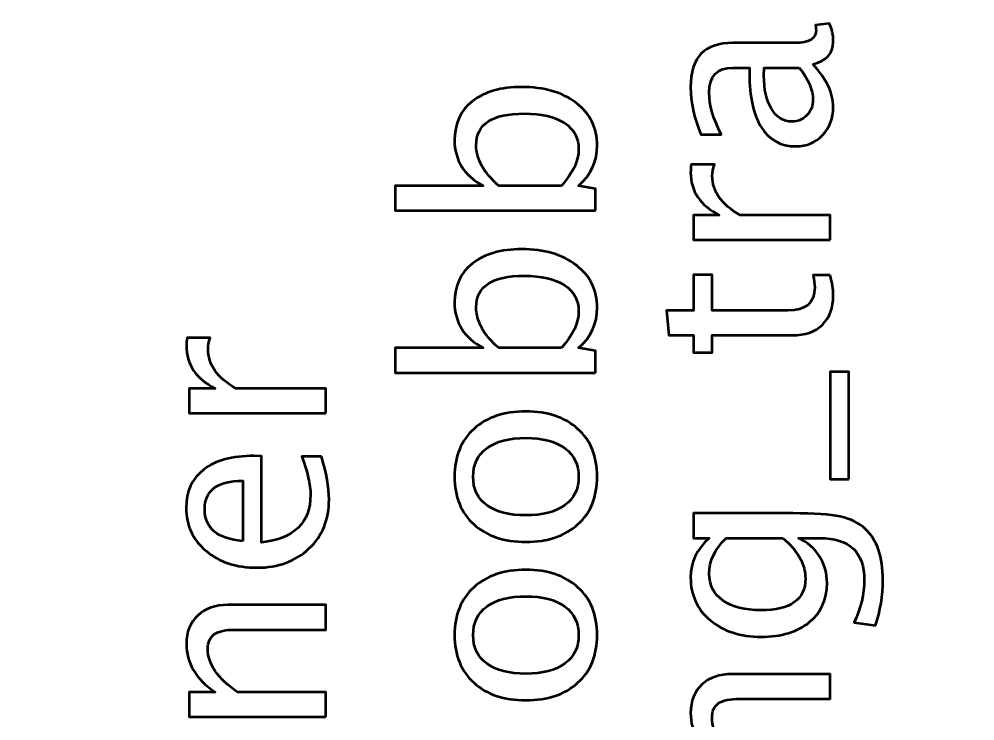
# Model space of a CAD drawing. Header units: centimetres. Extents: x -21.4 to 20.9, y -14.9 to 14.9.
# Drawn here: x -3.185 to -1.094, y -3.392 to -1.855 of the extents above; entities that cross this region are included whole.
import ezdxf

# ---------------------------------------------------------------- set-up
doc = ezdxf.new("R2010")
doc.units = ezdxf.units.CM
doc.header["$MEASUREMENT"] = 0
doc.layers.add('Layer 1', color=7, linetype='Continuous')

msp = doc.modelspace()

# ---------------------------------------------------------------- linework, layer by layer
at = {"layer": 'Layer 1', "lineweight": 53}
msp.add_open_spline([(-20.95, -14.45), (-20.95, -14.45), (-20.95, 14.45), (-20.95, 14.45), (-20.95, 14.45), (-20.95, 14.72614), (-20.72614, 14.95), (-20.45, 14.95), (-20.45, 14.95), (-20.45, 14.95), (-0.55, 14.95), (-0.55, 14.95), (-0.55, 14.95), (-0.27386, 14.95), (-0.05, 14.72614), (-0.05, 14.45), (-0.05, 14.45), (-0.05, 14.45), (-0.05, -14.45), (-0.05, -14.45), (-0.05, -14.45), (-0.05, -14.72614), (-0.27386, -14.95), (-0.55, -14.95), (-0.55, -14.95), (-0.55, -14.95), (-20.45, -14.95), (-20.45, -14.95), (-20.45, -14.95), (-20.72614, -14.95), (-20.95, -14.72614), (-20.95, -14.45)], degree=3, knots=[0, 0, 0, 0, 0.1111111, 0.1111111, 0.1111111, 0.1111111, 0.2222222, 0.2222222, 0.2222222, 0.2222222, 0.3333333, 0.3333333, 0.3333333, 0.3333333, 0.4444444, 0.4444444, 0.4444444, 0.4444444, 0.5555556, 0.5555556, 0.5555556, 0.5555556, 0.6666667, 0.6666667, 0.6666667, 0.6666667, 0.7777778, 0.7777778, 0.7777778, 0.7777778, 1, 1, 1, 1], dxfattribs=at)
at = {"layer": 'Layer 1', "color": 5, "lineweight": 53}
for points, knots in [([(-1.44858, -1.95339), (-1.41866, -1.98594), (-1.40371, -2.01726), (-1.40371, -2.04737), (-1.40371, -2.04737), (-1.40371, -2.07211), (-1.41142, -2.09271), (-1.42694, -2.10898), (-1.42694, -2.10898), (-1.44246, -2.12535), (-1.46203, -2.13354), (-1.48564, -2.13354), (-1.48564, -2.13354), (-1.51829, -2.13354), (-1.54341, -2.1198), (-1.5609, -2.09233), (-1.5609, -2.09233), (-1.5784, -2.06486), (-1.58715, -2.02545), (-1.58715, -1.97408), (-1.58715, -1.97408), (-1.58715, -1.97408), (-1.58715, -1.96138), (-1.58715, -1.96138), (-1.58715, -1.96138), (-1.58715, -1.96138), (-1.62318, -1.96138), (-1.62318, -1.96138), (-1.62318, -1.96138), (-1.65789, -1.96138), (-1.6752, -1.97945), (-1.6752, -2.01566), (-1.6752, -2.01566), (-1.6752, -2.0437), (-1.66636, -2.07437), (-1.64867, -2.10757), (-1.64867, -2.10757), (-1.64867, -2.10757), (-1.69326, -2.10757), (-1.69326, -2.10757), (-1.69326, -2.10757), (-1.70832, -2.07107), (-1.71584, -2.03664), (-1.71584, -2.00438), (-1.71584, -2.00438), (-1.71584, -1.97117), (-1.70832, -1.94661), (-1.69317, -1.9309), (-1.69317, -1.9309), (-1.67802, -1.9151), (-1.65469, -1.9072), (-1.62318, -1.9072), (-1.62318, -1.9072), (-1.62318, -1.9072), (-1.488, -1.9072), (-1.488, -1.9072), (-1.488, -1.9072), (-1.45705, -1.9072), (-1.44152, -1.8977), (-1.44152, -1.8786), (-1.44152, -1.8786), (-1.44152, -1.87625), (-1.4419, -1.87277), (-1.44265, -1.86816), (-1.44265, -1.86816), (-1.44265, -1.86816), (-1.41255, -1.8643), (-1.41255, -1.8643), (-1.41255, -1.8643), (-1.40662, -1.87662), (-1.40371, -1.89017), (-1.40371, -1.90503), (-1.40371, -1.90503), (-1.40371, -1.93034), (-1.41866, -1.94643), (-1.44858, -1.95339)], [0, 0, 0, 0, 0.05, 0.05, 0.05, 0.05, 0.1, 0.1, 0.1, 0.1, 0.15, 0.15, 0.15, 0.15, 0.2, 0.2, 0.2, 0.2, 0.25, 0.25, 0.25, 0.25, 0.3, 0.3, 0.3, 0.3, 0.35, 0.35, 0.35, 0.35, 0.4, 0.4, 0.4, 0.4, 0.45, 0.45, 0.45, 0.45, 0.5, 0.5, 0.5, 0.5, 0.55, 0.55, 0.55, 0.55, 0.6, 0.6, 0.6, 0.6, 0.65, 0.65, 0.65, 0.65, 0.7, 0.7, 0.7, 0.7, 0.75, 0.75, 0.75, 0.75, 0.8, 0.8, 0.8, 0.8, 0.85, 0.85, 0.85, 0.85, 0.9, 0.9, 0.9, 0.9, 1, 1, 1, 1]), ([(-1.47812, -1.96138), (-1.47812, -1.96138), (-1.55498, -1.96138), (-1.55498, -1.96138), (-1.55498, -1.96138), (-1.55498, -1.96138), (-1.55554, -1.97879), (-1.55554, -1.97879), (-1.55554, -1.97879), (-1.55554, -2.00889), (-1.54999, -2.03316), (-1.53889, -2.05169), (-1.53889, -2.05169), (-1.5277, -2.07013), (-1.51293, -2.07935), (-1.49449, -2.07935), (-1.49449, -2.07935), (-1.4816, -2.07935), (-1.47069, -2.07474), (-1.46175, -2.06562), (-1.46175, -2.06562), (-1.45281, -2.0564), (-1.4483, -2.0452), (-1.4483, -2.03194), (-1.4483, -2.03194), (-1.4483, -2.00936), (-1.45827, -1.98584), (-1.47812, -1.96138)], [0, 0, 0, 0, 0.125, 0.125, 0.125, 0.125, 0.25, 0.25, 0.25, 0.25, 0.375, 0.375, 0.375, 0.375, 0.5, 0.5, 0.5, 0.5, 0.625, 0.625, 0.625, 0.625, 0.75, 0.75, 0.75, 0.75, 1, 1, 1, 1]), ([(-1.92369, -2.27399), (-1.92369, -2.27399), (-2.36226, -2.27399), (-2.36226, -2.27399), (-2.36226, -2.27399), (-2.36226, -2.27399), (-2.36226, -2.21981), (-2.36226, -2.21981), (-2.36226, -2.21981), (-2.36226, -2.21981), (-2.1697, -2.21981), (-2.1697, -2.21981), (-2.1697, -2.21981), (-2.21156, -2.19761), (-2.23244, -2.16421), (-2.23244, -2.11971), (-2.23244, -2.11971), (-2.23244, -2.08368), (-2.21937, -2.05537), (-2.19312, -2.03467), (-2.19312, -2.03467), (-2.16687, -2.01398), (-2.13103, -2.00363), (-2.08559, -2.00363), (-2.08559, -2.00363), (-2.03611, -2.00363), (-1.99613, -2.01539), (-1.96584, -2.03881), (-1.96584, -2.03881), (-1.93545, -2.06223), (-1.92031, -2.09309), (-1.92031, -2.13128), (-1.92031, -2.13128), (-1.92031, -2.16675), (-1.93385, -2.19629), (-1.96104, -2.21981), (-1.96104, -2.21981), (-1.96104, -2.21981), (-1.92369, -2.22639), (-1.92369, -2.22639), (-1.92369, -2.22639), (-1.92369, -2.22639), (-1.92369, -2.27399), (-1.92369, -2.27399)], [0, 0, 0, 0, 0.0833333, 0.0833333, 0.0833333, 0.0833333, 0.1666667, 0.1666667, 0.1666667, 0.1666667, 0.25, 0.25, 0.25, 0.25, 0.3333333, 0.3333333, 0.3333333, 0.3333333, 0.4166667, 0.4166667, 0.4166667, 0.4166667, 0.5, 0.5, 0.5, 0.5, 0.5833333, 0.5833333, 0.5833333, 0.5833333, 0.6666667, 0.6666667, 0.6666667, 0.6666667, 0.75, 0.75, 0.75, 0.75, 0.8333333, 0.8333333, 0.8333333, 0.8333333, 1, 1, 1, 1]), ([(-1.99839, -2.21981), (-1.97346, -2.19187), (-1.96095, -2.16524), (-1.96095, -2.13994), (-1.96095, -2.13994), (-1.96095, -2.11501), (-1.97139, -2.09572), (-1.99218, -2.08218), (-1.99218, -2.08218), (-2.01297, -2.06854), (-2.04223, -2.06176), (-2.08004, -2.06176), (-2.08004, -2.06176), (-2.15003, -2.06176), (-2.18503, -2.08491), (-2.18503, -2.13119), (-2.18503, -2.13119), (-2.18503, -2.16148), (-2.16866, -2.19102), (-2.13583, -2.21981), (-2.13583, -2.21981), (-2.13583, -2.21981), (-1.99839, -2.21981), (-1.99839, -2.21981)], [0, 0, 0, 0, 0.1428571, 0.1428571, 0.1428571, 0.1428571, 0.2857143, 0.2857143, 0.2857143, 0.2857143, 0.4285714, 0.4285714, 0.4285714, 0.4285714, 0.5714286, 0.5714286, 0.5714286, 0.5714286, 0.7142857, 0.7142857, 0.7142857, 0.7142857, 1, 1, 1, 1]), ([(-1.41048, -2.33852), (-1.41048, -2.33852), (-1.70963, -2.33852), (-1.70963, -2.33852), (-1.70963, -2.33852), (-1.70963, -2.33852), (-1.70963, -2.28434), (-1.70963, -2.28434), (-1.70963, -2.28434), (-1.70963, -2.28434), (-1.6531, -2.28434), (-1.6531, -2.28434), (-1.6531, -2.28434), (-1.69496, -2.26279), (-1.71584, -2.23156), (-1.71584, -2.19055), (-1.71584, -2.19055), (-1.71584, -2.185), (-1.71537, -2.17916), (-1.71443, -2.17314), (-1.71443, -2.17314), (-1.71443, -2.17314), (-1.66373, -2.17314), (-1.66373, -2.17314), (-1.66373, -2.17314), (-1.66683, -2.18255), (-1.66843, -2.19083), (-1.66843, -2.19798), (-1.66843, -2.19798), (-1.66843, -2.23241), (-1.64811, -2.2612), (-1.60738, -2.28434), (-1.60738, -2.28434), (-1.60738, -2.28434), (-1.41048, -2.28434), (-1.41048, -2.28434), (-1.41048, -2.28434), (-1.41048, -2.28434), (-1.41048, -2.33852), (-1.41048, -2.33852)], [0, 0, 0, 0, 0.0909091, 0.0909091, 0.0909091, 0.0909091, 0.1818182, 0.1818182, 0.1818182, 0.1818182, 0.2727273, 0.2727273, 0.2727273, 0.2727273, 0.3636364, 0.3636364, 0.3636364, 0.3636364, 0.4545455, 0.4545455, 0.4545455, 0.4545455, 0.5454545, 0.5454545, 0.5454545, 0.5454545, 0.6363636, 0.6363636, 0.6363636, 0.6363636, 0.7272727, 0.7272727, 0.7272727, 0.7272727, 0.8181818, 0.8181818, 0.8181818, 0.8181818, 1, 1, 1, 1]), ([(-1.92369, -2.62921), (-1.92369, -2.62921), (-2.36226, -2.62921), (-2.36226, -2.62921), (-2.36226, -2.62921), (-2.36226, -2.62921), (-2.36226, -2.57503), (-2.36226, -2.57503), (-2.36226, -2.57503), (-2.36226, -2.57503), (-2.1697, -2.57503), (-2.1697, -2.57503), (-2.1697, -2.57503), (-2.21156, -2.55283), (-2.23244, -2.51943), (-2.23244, -2.47493), (-2.23244, -2.47493), (-2.23244, -2.4389), (-2.21937, -2.41059), (-2.19312, -2.38989), (-2.19312, -2.38989), (-2.16687, -2.3692), (-2.13103, -2.35885), (-2.08559, -2.35885), (-2.08559, -2.35885), (-2.03611, -2.35885), (-1.99613, -2.37061), (-1.96584, -2.39403), (-1.96584, -2.39403), (-1.93545, -2.41745), (-1.92031, -2.44831), (-1.92031, -2.4865), (-1.92031, -2.4865), (-1.92031, -2.52197), (-1.93385, -2.55151), (-1.96104, -2.57503), (-1.96104, -2.57503), (-1.96104, -2.57503), (-1.92369, -2.58161), (-1.92369, -2.58161), (-1.92369, -2.58161), (-1.92369, -2.58161), (-1.92369, -2.62921), (-1.92369, -2.62921)], [0, 0, 0, 0, 0.0833333, 0.0833333, 0.0833333, 0.0833333, 0.1666667, 0.1666667, 0.1666667, 0.1666667, 0.25, 0.25, 0.25, 0.25, 0.3333333, 0.3333333, 0.3333333, 0.3333333, 0.4166667, 0.4166667, 0.4166667, 0.4166667, 0.5, 0.5, 0.5, 0.5, 0.5833333, 0.5833333, 0.5833333, 0.5833333, 0.6666667, 0.6666667, 0.6666667, 0.6666667, 0.75, 0.75, 0.75, 0.75, 0.8333333, 0.8333333, 0.8333333, 0.8333333, 1, 1, 1, 1]), ([(-1.99839, -2.57503), (-1.97346, -2.54709), (-1.96095, -2.52046), (-1.96095, -2.49516), (-1.96095, -2.49516), (-1.96095, -2.47023), (-1.97139, -2.45094), (-1.99218, -2.4374), (-1.99218, -2.4374), (-2.01297, -2.42376), (-2.04223, -2.41698), (-2.08004, -2.41698), (-2.08004, -2.41698), (-2.15003, -2.41698), (-2.18503, -2.44013), (-2.18503, -2.48641), (-2.18503, -2.48641), (-2.18503, -2.5167), (-2.16866, -2.54624), (-2.13583, -2.57503), (-2.13583, -2.57503), (-2.13583, -2.57503), (-1.99839, -2.57503), (-1.99839, -2.57503)], [0, 0, 0, 0, 0.1428571, 0.1428571, 0.1428571, 0.1428571, 0.2857143, 0.2857143, 0.2857143, 0.2857143, 0.4285714, 0.4285714, 0.4285714, 0.4285714, 0.5714286, 0.5714286, 0.5714286, 0.5714286, 0.7142857, 0.7142857, 0.7142857, 0.7142857, 1, 1, 1, 1]), ([(-1.41057, -2.41585), (-1.40596, -2.4326), (-1.40371, -2.44718), (-1.40371, -2.4595), (-1.40371, -2.4595), (-1.40371, -2.48716), (-1.41161, -2.5087), (-1.42741, -2.52413), (-1.42741, -2.52413), (-1.44322, -2.53965), (-1.46514, -2.54737), (-1.49326, -2.54737), (-1.49326, -2.54737), (-1.49326, -2.54737), (-1.66899, -2.54737), (-1.66899, -2.54737), (-1.66899, -2.54737), (-1.66899, -2.54737), (-1.66899, -2.58481), (-1.66899, -2.58481), (-1.66899, -2.58481), (-1.66899, -2.58481), (-1.70963, -2.58481), (-1.70963, -2.58481), (-1.70963, -2.58481), (-1.70963, -2.58481), (-1.70963, -2.54737), (-1.70963, -2.54737), (-1.70963, -2.54737), (-1.70963, -2.54737), (-1.76373, -2.54737), (-1.76373, -2.54737), (-1.76373, -2.54737), (-1.76373, -2.54737), (-1.7689, -2.49318), (-1.7689, -2.49318), (-1.7689, -2.49318), (-1.7689, -2.49318), (-1.70963, -2.49318), (-1.70963, -2.49318), (-1.70963, -2.49318), (-1.70963, -2.49318), (-1.70963, -2.41472), (-1.70963, -2.41472), (-1.70963, -2.41472), (-1.70963, -2.41472), (-1.66899, -2.41472), (-1.66899, -2.41472), (-1.66899, -2.41472), (-1.66899, -2.41472), (-1.66899, -2.49318), (-1.66899, -2.49318), (-1.66899, -2.49318), (-1.66899, -2.49318), (-1.50305, -2.49318), (-1.50305, -2.49318), (-1.50305, -2.49318), (-1.46391, -2.49318), (-1.44435, -2.47615), (-1.44435, -2.44219), (-1.44435, -2.44219), (-1.44435, -2.43495), (-1.44557, -2.4262), (-1.44792, -2.41585), (-1.44792, -2.41585), (-1.44792, -2.41585), (-1.41057, -2.41585), (-1.41057, -2.41585)], [0, 0, 0, 0, 0.0555556, 0.0555556, 0.0555556, 0.0555556, 0.1111111, 0.1111111, 0.1111111, 0.1111111, 0.1666667, 0.1666667, 0.1666667, 0.1666667, 0.2222222, 0.2222222, 0.2222222, 0.2222222, 0.2777778, 0.2777778, 0.2777778, 0.2777778, 0.3333333, 0.3333333, 0.3333333, 0.3333333, 0.3888889, 0.3888889, 0.3888889, 0.3888889, 0.4444444, 0.4444444, 0.4444444, 0.4444444, 0.5, 0.5, 0.5, 0.5, 0.5555556, 0.5555556, 0.5555556, 0.5555556, 0.6111111, 0.6111111, 0.6111111, 0.6111111, 0.6666667, 0.6666667, 0.6666667, 0.6666667, 0.7222222, 0.7222222, 0.7222222, 0.7222222, 0.7777778, 0.7777778, 0.7777778, 0.7777778, 0.8333333, 0.8333333, 0.8333333, 0.8333333, 0.8888889, 0.8888889, 0.8888889, 0.8888889, 1, 1, 1, 1]), ([(-2.51383, -2.71792), (-2.51383, -2.71792), (-2.81298, -2.71792), (-2.81298, -2.71792), (-2.81298, -2.71792), (-2.81298, -2.71792), (-2.81298, -2.66374), (-2.81298, -2.66374), (-2.81298, -2.66374), (-2.81298, -2.66374), (-2.75645, -2.66374), (-2.75645, -2.66374), (-2.75645, -2.66374), (-2.79831, -2.64219), (-2.81919, -2.61096), (-2.81919, -2.56995), (-2.81919, -2.56995), (-2.81919, -2.5644), (-2.81872, -2.55856), (-2.81778, -2.55254), (-2.81778, -2.55254), (-2.81778, -2.55254), (-2.76708, -2.55254), (-2.76708, -2.55254), (-2.76708, -2.55254), (-2.77018, -2.56195), (-2.77178, -2.57023), (-2.77178, -2.57738), (-2.77178, -2.57738), (-2.77178, -2.61181), (-2.75146, -2.6406), (-2.71073, -2.66374), (-2.71073, -2.66374), (-2.71073, -2.66374), (-2.51383, -2.66374), (-2.51383, -2.66374), (-2.51383, -2.66374), (-2.51383, -2.66374), (-2.51383, -2.71792), (-2.51383, -2.71792)], [0, 0, 0, 0, 0.0909091, 0.0909091, 0.0909091, 0.0909091, 0.1818182, 0.1818182, 0.1818182, 0.1818182, 0.2727273, 0.2727273, 0.2727273, 0.2727273, 0.3636364, 0.3636364, 0.3636364, 0.3636364, 0.4545455, 0.4545455, 0.4545455, 0.4545455, 0.5454545, 0.5454545, 0.5454545, 0.5454545, 0.6363636, 0.6363636, 0.6363636, 0.6363636, 0.7272727, 0.7272727, 0.7272727, 0.7272727, 0.8181818, 0.8181818, 0.8181818, 0.8181818, 1, 1, 1, 1]), ([(-1.36984, -2.86232), (-1.36984, -2.86232), (-1.41048, -2.86232), (-1.41048, -2.86232), (-1.41048, -2.86232), (-1.41048, -2.86232), (-1.41048, -2.62752), (-1.41048, -2.62752), (-1.41048, -2.62752), (-1.41048, -2.62752), (-1.36984, -2.62752), (-1.36984, -2.62752), (-1.36984, -2.62752), (-1.36984, -2.62752), (-1.36984, -2.86232), (-1.36984, -2.86232)], [0, 0, 0, 0, 0.2, 0.2, 0.2, 0.2, 0.4, 0.4, 0.4, 0.4, 0.6, 0.6, 0.6, 0.6, 1, 1, 1, 1]), ([(-1.92031, -2.85687), (-1.92031, -2.9008), (-1.93432, -2.93561), (-1.96236, -2.96119), (-1.96236, -2.96119), (-1.99039, -2.98688), (-2.02849, -2.99967), (-2.07656, -2.99967), (-2.07656, -2.99967), (-2.12454, -2.99967), (-2.16255, -2.98688), (-2.19049, -2.96119), (-2.19049, -2.96119), (-2.21843, -2.93561), (-2.23244, -2.9008), (-2.23244, -2.85687), (-2.23244, -2.85687), (-2.23244, -2.81293), (-2.21843, -2.77813), (-2.19049, -2.75254), (-2.19049, -2.75254), (-2.16255, -2.72686), (-2.12454, -2.71406), (-2.07656, -2.71406), (-2.07656, -2.71406), (-2.02849, -2.71406), (-1.99039, -2.72686), (-1.96236, -2.75254), (-1.96236, -2.75254), (-1.93432, -2.77813), (-1.92031, -2.81293), (-1.92031, -2.85687)], [0, 0, 0, 0, 0.1111111, 0.1111111, 0.1111111, 0.1111111, 0.2222222, 0.2222222, 0.2222222, 0.2222222, 0.3333333, 0.3333333, 0.3333333, 0.3333333, 0.4444444, 0.4444444, 0.4444444, 0.4444444, 0.5555556, 0.5555556, 0.5555556, 0.5555556, 0.6666667, 0.6666667, 0.6666667, 0.6666667, 0.7777778, 0.7777778, 0.7777778, 0.7777778, 1, 1, 1, 1]), ([(-1.96095, -2.85696), (-1.96095, -2.83015), (-1.97101, -2.80927), (-1.99124, -2.7944), (-1.99124, -2.7944), (-2.01137, -2.77963), (-2.03987, -2.7722), (-2.07656, -2.7722), (-2.07656, -2.7722), (-2.11316, -2.7722), (-2.14157, -2.77963), (-2.1617, -2.7944), (-2.1617, -2.7944), (-2.18174, -2.80927), (-2.1918, -2.83015), (-2.1918, -2.85696), (-2.1918, -2.85696), (-2.1918, -2.88387), (-2.18174, -2.90475), (-2.1617, -2.91943), (-2.1617, -2.91943), (-2.14157, -2.9342), (-2.11316, -2.94153), (-2.07656, -2.94153), (-2.07656, -2.94153), (-2.03987, -2.94153), (-2.01137, -2.9342), (-1.99124, -2.91943), (-1.99124, -2.91943), (-1.97101, -2.90475), (-1.96095, -2.88387), (-1.96095, -2.85696)], [0, 0, 0, 0, 0.1111111, 0.1111111, 0.1111111, 0.1111111, 0.2222222, 0.2222222, 0.2222222, 0.2222222, 0.3333333, 0.3333333, 0.3333333, 0.3333333, 0.4444444, 0.4444444, 0.4444444, 0.4444444, 0.5555556, 0.5555556, 0.5555556, 0.5555556, 0.6666667, 0.6666667, 0.6666667, 0.6666667, 0.7777778, 0.7777778, 0.7777778, 0.7777778, 1, 1, 1, 1]), ([(-2.52343, -2.81285), (-2.51251, -2.84925), (-2.50706, -2.88039), (-2.50706, -2.90636), (-2.50706, -2.90636), (-2.50706, -2.95066), (-2.52173, -2.98669), (-2.55099, -3.01445), (-2.55099, -3.01445), (-2.58025, -3.0422), (-2.61816, -3.05612), (-2.66482, -3.05612), (-2.66482, -3.05612), (-2.71007, -3.05612), (-2.74723, -3.04389), (-2.77629, -3.01934), (-2.77629, -3.01934), (-2.80527, -2.99478), (-2.81976, -2.96336), (-2.81976, -2.92508), (-2.81976, -2.92508), (-2.81976, -2.88886), (-2.80687, -2.86082), (-2.78109, -2.84107), (-2.78109, -2.84107), (-2.75532, -2.82131), (-2.71882, -2.81144), (-2.6715, -2.81144), (-2.6715, -2.81144), (-2.6715, -2.81144), (-2.65494, -2.81172), (-2.65494, -2.81172), (-2.65494, -2.81172), (-2.65494, -2.81172), (-2.65494, -3.00081), (-2.65494, -3.00081), (-2.65494, -3.00081), (-2.58344, -2.9929), (-2.5477, -2.958), (-2.5477, -2.8962), (-2.5477, -2.8962), (-2.5477, -2.87352), (-2.55409, -2.84577), (-2.56689, -2.81285), (-2.56689, -2.81285), (-2.56689, -2.81285), (-2.52343, -2.81285), (-2.52343, -2.81285)], [0, 0, 0, 0, 0.0769231, 0.0769231, 0.0769231, 0.0769231, 0.1538462, 0.1538462, 0.1538462, 0.1538462, 0.2307692, 0.2307692, 0.2307692, 0.2307692, 0.3076923, 0.3076923, 0.3076923, 0.3076923, 0.3846154, 0.3846154, 0.3846154, 0.3846154, 0.4615385, 0.4615385, 0.4615385, 0.4615385, 0.5384615, 0.5384615, 0.5384615, 0.5384615, 0.6153846, 0.6153846, 0.6153846, 0.6153846, 0.6923077, 0.6923077, 0.6923077, 0.6923077, 0.7692308, 0.7692308, 0.7692308, 0.7692308, 0.8461538, 0.8461538, 0.8461538, 0.8461538, 1, 1, 1, 1]), ([(-2.69558, -2.99798), (-2.69558, -2.99798), (-2.69558, -2.8659), (-2.69558, -2.8659), (-2.69558, -2.8659), (-2.75127, -2.8659), (-2.77912, -2.88669), (-2.77912, -2.92818), (-2.77912, -2.92818), (-2.77912, -2.96995), (-2.75127, -2.99319), (-2.69558, -2.99798)], [0, 0, 0, 0, 0.25, 0.25, 0.25, 0.25, 0.5, 0.5, 0.5, 0.5, 1, 1, 1, 1]), ([(-1.31114, -3.18264), (-1.31114, -3.18264), (-1.35799, -3.17625), (-1.35799, -3.17625), (-1.35799, -3.17625), (-1.34331, -3.14483), (-1.33597, -3.11369), (-1.33597, -3.08293), (-1.33597, -3.08293), (-1.33597, -3.02187), (-1.36834, -2.9913), (-1.43296, -2.9913), (-1.43296, -2.9913), (-1.43296, -2.9913), (-1.48, -2.9913), (-1.48, -2.9913), (-1.48, -2.9913), (-1.46015, -3.00071), (-1.44482, -3.01407), (-1.43381, -3.03147), (-1.43381, -3.03147), (-1.4228, -3.04887), (-1.41725, -3.06825), (-1.41725, -3.08961), (-1.41725, -3.08961), (-1.41725, -3.12582), (-1.43024, -3.15452), (-1.4562, -3.17568), (-1.4562, -3.17568), (-1.48216, -3.19685), (-1.51735, -3.20748), (-1.56175, -3.20748), (-1.56175, -3.20748), (-1.60719, -3.20748), (-1.64425, -3.19544), (-1.67294, -3.17136), (-1.67294, -3.17136), (-1.70154, -3.14718), (-1.71584, -3.11604), (-1.71584, -3.07775), (-1.71584, -3.07775), (-1.71584, -3.04426), (-1.7023, -3.01538), (-1.67511, -2.9913), (-1.67511, -2.9913), (-1.67511, -2.9913), (-1.70963, -2.9913), (-1.70963, -2.9913), (-1.70963, -2.9913), (-1.70963, -2.9913), (-1.70963, -2.93711), (-1.70963, -2.93711), (-1.70963, -2.93711), (-1.70963, -2.93711), (-1.49214, -2.93711), (-1.49214, -2.93711), (-1.49214, -2.93711), (-1.44538, -2.93711), (-1.41076, -2.93956), (-1.38828, -2.94445), (-1.38828, -2.94445), (-1.3658, -2.94925), (-1.34736, -2.95847), (-1.33306, -2.97183), (-1.33306, -2.97183), (-1.30794, -2.99553), (-1.29533, -3.0326), (-1.29533, -3.08293), (-1.29533, -3.08293), (-1.29533, -3.11745), (-1.3006, -3.15066), (-1.31114, -3.18264)], [0, 0, 0, 0, 0.0526316, 0.0526316, 0.0526316, 0.0526316, 0.1052632, 0.1052632, 0.1052632, 0.1052632, 0.1578947, 0.1578947, 0.1578947, 0.1578947, 0.2105263, 0.2105263, 0.2105263, 0.2105263, 0.2631579, 0.2631579, 0.2631579, 0.2631579, 0.3157895, 0.3157895, 0.3157895, 0.3157895, 0.3684211, 0.3684211, 0.3684211, 0.3684211, 0.4210526, 0.4210526, 0.4210526, 0.4210526, 0.4736842, 0.4736842, 0.4736842, 0.4736842, 0.5263158, 0.5263158, 0.5263158, 0.5263158, 0.5789474, 0.5789474, 0.5789474, 0.5789474, 0.6315789, 0.6315789, 0.6315789, 0.6315789, 0.6842105, 0.6842105, 0.6842105, 0.6842105, 0.7368421, 0.7368421, 0.7368421, 0.7368421, 0.7894737, 0.7894737, 0.7894737, 0.7894737, 0.8421053, 0.8421053, 0.8421053, 0.8421053, 0.8947368, 0.8947368, 0.8947368, 0.8947368, 1, 1, 1, 1]), ([(-1.51396, -2.9913), (-1.51396, -2.9913), (-1.63804, -2.9913), (-1.63804, -2.9913), (-1.63804, -2.9913), (-1.66278, -3.01519), (-1.6752, -3.04125), (-1.6752, -3.06938), (-1.6752, -3.06938), (-1.6752, -3.0944), (-1.66523, -3.11397), (-1.64519, -3.12808), (-1.64519, -3.12808), (-1.62525, -3.14229), (-1.5975, -3.14934), (-1.56213, -3.14934), (-1.56213, -3.14934), (-1.49712, -3.14934), (-1.46467, -3.12629), (-1.46467, -3.0801), (-1.46467, -3.0801), (-1.46467, -3.04868), (-1.48113, -3.01905), (-1.51396, -2.9913)], [0, 0, 0, 0, 0.1428571, 0.1428571, 0.1428571, 0.1428571, 0.2857143, 0.2857143, 0.2857143, 0.2857143, 0.4285714, 0.4285714, 0.4285714, 0.4285714, 0.5714286, 0.5714286, 0.5714286, 0.5714286, 0.7142857, 0.7142857, 0.7142857, 0.7142857, 1, 1, 1, 1]), ([(-1.92031, -3.20362), (-1.92031, -3.24755), (-1.93432, -3.28236), (-1.96236, -3.30794), (-1.96236, -3.30794), (-1.99039, -3.33363), (-2.02849, -3.34642), (-2.07656, -3.34642), (-2.07656, -3.34642), (-2.12454, -3.34642), (-2.16255, -3.33363), (-2.19049, -3.30794), (-2.19049, -3.30794), (-2.21843, -3.28236), (-2.23244, -3.24755), (-2.23244, -3.20362), (-2.23244, -3.20362), (-2.23244, -3.15968), (-2.21843, -3.12488), (-2.19049, -3.09929), (-2.19049, -3.09929), (-2.16255, -3.07361), (-2.12454, -3.06081), (-2.07656, -3.06081), (-2.07656, -3.06081), (-2.02849, -3.06081), (-1.99039, -3.07361), (-1.96236, -3.09929), (-1.96236, -3.09929), (-1.93432, -3.12488), (-1.92031, -3.15968), (-1.92031, -3.20362)], [0, 0, 0, 0, 0.1111111, 0.1111111, 0.1111111, 0.1111111, 0.2222222, 0.2222222, 0.2222222, 0.2222222, 0.3333333, 0.3333333, 0.3333333, 0.3333333, 0.4444444, 0.4444444, 0.4444444, 0.4444444, 0.5555556, 0.5555556, 0.5555556, 0.5555556, 0.6666667, 0.6666667, 0.6666667, 0.6666667, 0.7777778, 0.7777778, 0.7777778, 0.7777778, 1, 1, 1, 1]), ([(-1.96095, -3.20371), (-1.96095, -3.1769), (-1.97101, -3.15602), (-1.99124, -3.14115), (-1.99124, -3.14115), (-2.01137, -3.12638), (-2.03987, -3.11895), (-2.07656, -3.11895), (-2.07656, -3.11895), (-2.11316, -3.11895), (-2.14157, -3.12638), (-2.1617, -3.14115), (-2.1617, -3.14115), (-2.18174, -3.15602), (-2.1918, -3.1769), (-2.1918, -3.20371), (-2.1918, -3.20371), (-2.1918, -3.23062), (-2.18174, -3.2515), (-2.1617, -3.26618), (-2.1617, -3.26618), (-2.14157, -3.28095), (-2.11316, -3.28828), (-2.07656, -3.28828), (-2.07656, -3.28828), (-2.03987, -3.28828), (-2.01137, -3.28095), (-1.99124, -3.26618), (-1.99124, -3.26618), (-1.97101, -3.2515), (-1.96095, -3.23062), (-1.96095, -3.20371)], [0, 0, 0, 0, 0.1111111, 0.1111111, 0.1111111, 0.1111111, 0.2222222, 0.2222222, 0.2222222, 0.2222222, 0.3333333, 0.3333333, 0.3333333, 0.3333333, 0.4444444, 0.4444444, 0.4444444, 0.4444444, 0.5555556, 0.5555556, 0.5555556, 0.5555556, 0.6666667, 0.6666667, 0.6666667, 0.6666667, 0.7777778, 0.7777778, 0.7777778, 0.7777778, 1, 1, 1, 1]), ([(-2.51383, -3.38274), (-2.51383, -3.38274), (-2.81298, -3.38274), (-2.81298, -3.38274), (-2.81298, -3.38274), (-2.81298, -3.38274), (-2.81298, -3.32856), (-2.81298, -3.32856), (-2.81298, -3.32856), (-2.81298, -3.32856), (-2.75645, -3.32856), (-2.75645, -3.32856), (-2.75645, -3.32856), (-2.79831, -3.29987), (-2.81919, -3.26468), (-2.81919, -3.2231), (-2.81919, -3.2231), (-2.81919, -3.19695), (-2.81101, -3.17616), (-2.79454, -3.16082), (-2.79454, -3.16082), (-2.77818, -3.14549), (-2.75607, -3.13778), (-2.72841, -3.13778), (-2.72841, -3.13778), (-2.72841, -3.13778), (-2.51383, -3.13778), (-2.51383, -3.13778), (-2.51383, -3.13778), (-2.51383, -3.13778), (-2.51383, -3.19196), (-2.51383, -3.19196), (-2.51383, -3.19196), (-2.51383, -3.19196), (-2.71073, -3.19196), (-2.71073, -3.19196), (-2.71073, -3.19196), (-2.73293, -3.19196), (-2.74873, -3.19526), (-2.75814, -3.20175), (-2.75814, -3.20175), (-2.76764, -3.20833), (-2.77234, -3.21915), (-2.77234, -3.2343), (-2.77234, -3.2343), (-2.77234, -3.2676), (-2.75061, -3.29902), (-2.70715, -3.32856), (-2.70715, -3.32856), (-2.70715, -3.32856), (-2.51383, -3.32856), (-2.51383, -3.32856), (-2.51383, -3.32856), (-2.51383, -3.32856), (-2.51383, -3.38274), (-2.51383, -3.38274)], [0, 0, 0, 0, 0.0666667, 0.0666667, 0.0666667, 0.0666667, 0.1333333, 0.1333333, 0.1333333, 0.1333333, 0.2, 0.2, 0.2, 0.2, 0.2666667, 0.2666667, 0.2666667, 0.2666667, 0.3333333, 0.3333333, 0.3333333, 0.3333333, 0.4, 0.4, 0.4, 0.4, 0.4666667, 0.4666667, 0.4666667, 0.4666667, 0.5333333, 0.5333333, 0.5333333, 0.5333333, 0.6, 0.6, 0.6, 0.6, 0.6666667, 0.6666667, 0.6666667, 0.6666667, 0.7333333, 0.7333333, 0.7333333, 0.7333333, 0.8, 0.8, 0.8, 0.8, 0.8666667, 0.8666667, 0.8666667, 0.8666667, 1, 1, 1, 1]), ([(-1.41048, -3.5341), (-1.41048, -3.5341), (-1.70963, -3.5341), (-1.70963, -3.5341), (-1.70963, -3.5341), (-1.70963, -3.5341), (-1.70963, -3.47992), (-1.70963, -3.47992), (-1.70963, -3.47992), (-1.70963, -3.47992), (-1.6531, -3.47992), (-1.6531, -3.47992), (-1.6531, -3.47992), (-1.69496, -3.45123), (-1.71584, -3.41604), (-1.71584, -3.37446), (-1.71584, -3.37446), (-1.71584, -3.34831), (-1.70766, -3.32752), (-1.69119, -3.31218), (-1.69119, -3.31218), (-1.67483, -3.29685), (-1.65272, -3.28914), (-1.62506, -3.28914), (-1.62506, -3.28914), (-1.62506, -3.28914), (-1.41048, -3.28914), (-1.41048, -3.28914), (-1.41048, -3.28914), (-1.41048, -3.28914), (-1.41048, -3.34332), (-1.41048, -3.34332), (-1.41048, -3.34332), (-1.41048, -3.34332), (-1.60738, -3.34332), (-1.60738, -3.34332), (-1.60738, -3.34332), (-1.62958, -3.34332), (-1.64538, -3.34662), (-1.65479, -3.35311), (-1.65479, -3.35311), (-1.66429, -3.35969), (-1.66899, -3.37051), (-1.66899, -3.38566), (-1.66899, -3.38566), (-1.66899, -3.41896), (-1.64726, -3.45038), (-1.6038, -3.47992), (-1.6038, -3.47992), (-1.6038, -3.47992), (-1.41048, -3.47992), (-1.41048, -3.47992), (-1.41048, -3.47992), (-1.41048, -3.47992), (-1.41048, -3.5341), (-1.41048, -3.5341)], [0, 0, 0, 0, 0.0666667, 0.0666667, 0.0666667, 0.0666667, 0.1333333, 0.1333333, 0.1333333, 0.1333333, 0.2, 0.2, 0.2, 0.2, 0.2666667, 0.2666667, 0.2666667, 0.2666667, 0.3333333, 0.3333333, 0.3333333, 0.3333333, 0.4, 0.4, 0.4, 0.4, 0.4666667, 0.4666667, 0.4666667, 0.4666667, 0.5333333, 0.5333333, 0.5333333, 0.5333333, 0.6, 0.6, 0.6, 0.6, 0.6666667, 0.6666667, 0.6666667, 0.6666667, 0.7333333, 0.7333333, 0.7333333, 0.7333333, 0.8, 0.8, 0.8, 0.8, 0.8666667, 0.8666667, 0.8666667, 0.8666667, 1, 1, 1, 1])]:
    msp.add_open_spline(points, degree=3, knots=knots, dxfattribs=at)

doc.saveas('drawing.dxf')
